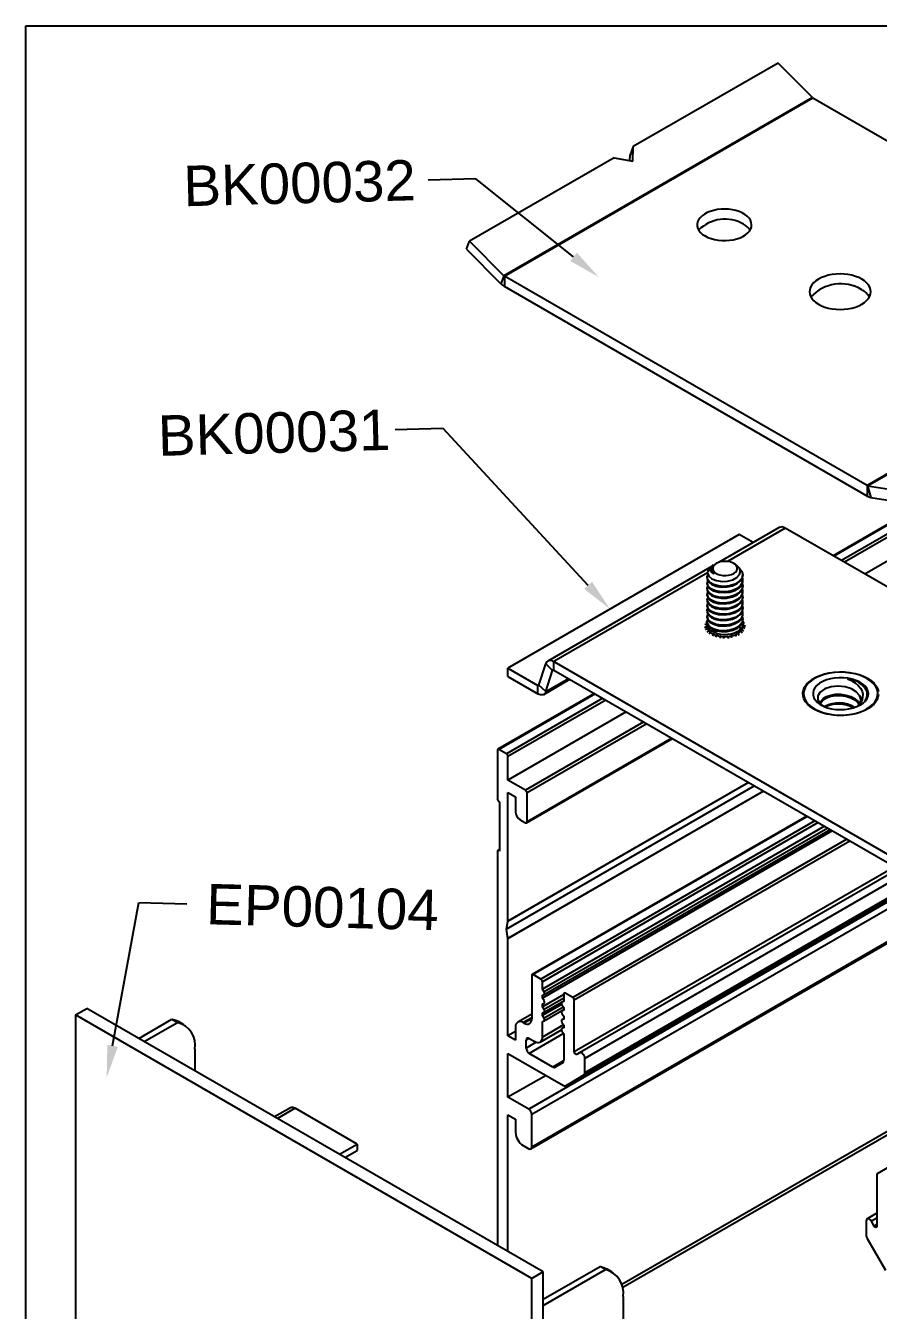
# Model space of a CAD drawing. Extents: x 0 to 7.27, y -9.69 to 0.
# Drawn here: x 0 to 3.96, y -5.97 to 0 of the extents above; entities that cross this region are included whole.
import ezdxf
from ezdxf import colors
from ezdxf.entities.mleader import LeaderData, LeaderLine
from ezdxf.math import Vec2, Vec3

# ---------------------------------------------------------------- set-up
doc = ezdxf.new("R2010")
doc.units = 0
doc.header["$LTSCALE"] = 0.5
doc.header["$MEASUREMENT"] = 0
for name, color, linetype in [('End Cap', 92, 'CONTINUOUS'), ('FAB DWG', 221, 'CONTINUOUS'), ('Housing', 150, 'CONTINUOUS'), ('Mounting', 4, 'CONTINUOUS')]:
    doc.layers.add(name, color=color, linetype=linetype)
doc.layers.add('Text-Unprinted', color=131, linetype='CONTINUOUS', plot=False)
doc.styles.get("Standard").update_dxf_attribs({"font": 'arial.ttf'})

msp = doc.modelspace()

# ---------------------------------------------------------------- linework, layer by layer
at = {"layer": 'End Cap', "linetype": 'Continuous', "transparency": 16777216}
for p, q in [((0.2316, -4.5977), (0.2839, -4.5675)), ((2.4053, -5.7921), (0.2839, -4.5675)), ((2.3529, -5.8223), (0.2316, -4.5977)), ((0.2316, -4.5977), (0.2316, -8.2721)), ((0.5254, -4.7069), (0.6798, -4.6177)), ((0.5509, -4.7216), (0.7053, -4.6324)), ((0.6798, -4.6177), (0.7053, -4.6324)), ((0.7349, -4.6428), (0.7095, -4.6282)), ((0.7867, -4.7573), (0.7867, -4.8577)), ((1.23, -5.0291), (1.1568, -5.0714)), ((1.252, -5.0313), (1.1697, -5.0788)), ((1.5405, -5.1978), (1.252, -5.0313)), ((1.4582, -5.2453), (1.5405, -5.1978)), ((1.4837, -5.26), (1.5405, -5.2272)), ((1.5405, -5.1978), (1.5405, -5.2272)), ((2.4053, -5.919), (2.6696, -5.7664)), ((2.4053, -5.9484), (2.6951, -5.7811)), ((2.6951, -5.7811), (2.6696, -5.7664)), ((2.7247, -5.7915), (2.6993, -5.7768)), ((2.4053, -5.7921), (2.3529, -5.8223)), ((2.3529, -9.4967), (2.3529, -5.8223)), ((2.4053, -9.4665), (2.4053, -5.7921)), ((2.7765, -5.906), (2.7765, -6.4421))]:
    msp.add_line(p, q, dxfattribs=at)
at = {"layer": 'End Cap', "linetype": 'Continuous', "transparency": 16777216, "flags": 128}
for points in [[(0.6798, -4.6177), (0.6977, -4.6225), (0.7095, -4.6282)], [(2.6696, -5.7664), (2.6875, -5.7712), (2.6993, -5.7768)]]:
    msp.add_lwpolyline(points, dxfattribs=at)
at = {"layer": 'End Cap', "linetype": 'Continuous', "transparency": 16777216}
for centre, radius, start, end in [((0.6761, -4.7404), 0.1119, 351.32188, 74.8769), ((1.2391, -5.0493), 0.0221, 54.38242, 114.30712), ((2.6659, -5.8891), 0.1119, 351.32188, 74.8769)]:
    msp.add_arc(centre, radius, start, end, dxfattribs=at)
at = {"layer": 'Housing', "linetype": 'Continuous', "transparency": 16777216}
for p, q in [((5.5244, -1.4405), (3.7526, -2.4633)), ((5.5228, -1.4448), (3.7555, -2.465)), ((5.5038, -1.4966), (3.7909, -2.4854)), ((5.4964, -1.5172), (3.805, -2.4936)), ((5.4494, -1.6546), (3.9005, -2.5487)), ((2.6434, -3.1037), (2.194, -3.3631)), ((2.6463, -3.1054), (2.199, -3.3636)), ((2.6817, -3.1258), (2.2344, -3.384)), ((2.6958, -3.1339), (2.2415, -3.3962)), ((2.7913, -3.1891), (2.2415, -3.5065)), ((2.8726, -3.236), (2.3228, -3.5534)), ((2.8868, -3.2442), (2.3299, -3.5657)), ((2.3278, -3.705), (3.0064, -3.3132)), ((3.0034, -3.3115), (2.3299, -3.7004)), ((2.192, -3.3677), (2.192, -3.593)), ((2.2344, -3.384), (2.199, -3.3636)), ((2.2415, -3.5065), (2.2415, -3.3962)), ((3.3605, -3.5176), (2.2413, -4.1637)), ((2.3228, -3.5534), (2.2415, -3.5065)), ((3.3592, -3.5169), (2.2415, -4.1622)), ((3.3876, -3.5333), (2.2345, -4.199)), ((3.4284, -3.5569), (2.2413, -4.2422)), ((3.43, -3.5577), (2.2415, -4.2438)), ((2.2415, -3.5636), (2.2768, -3.584)), ((2.2415, -4.1622), (2.2415, -3.5636)), ((2.3299, -3.7004), (2.3299, -3.5657)), ((2.199, -3.6053), (2.2026, -3.6073)), ((2.2026, -3.6073), (2.2026, -3.8359)), ((2.2768, -3.584), (2.2768, -3.6534)), ((2.298, -3.6902), (2.3228, -3.7045)), ((3.6299, -3.6732), (2.3538, -4.4099)), ((3.6329, -3.6749), (2.3588, -4.4104)), ((3.6682, -3.6953), (2.3942, -4.4308)), ((3.6824, -3.7035), (2.4013, -4.443)), ((3.7128, -3.721), (2.4013, -4.4782)), ((3.7482, -3.7414), (2.4013, -4.519)), ((3.7273, -3.7294), (2.4091, -4.4903)), ((2.4096, -4.5026), (3.7381, -3.7357)), ((3.8167, -3.781), (2.5427, -4.5165)), ((3.8309, -3.7892), (2.5498, -4.5287)), ((2.192, -3.838), (2.192, -5.6689)), ((2.2026, -3.8285), (2.194, -3.8334)), ((2.2026, -3.8319), (2.199, -3.8339)), ((2.2026, -3.8359), (2.199, -3.8339)), ((4.0386, -3.9091), (2.5498, -4.7686)), ((4.0518, -3.9211), (2.5746, -4.7739)), ((4.0592, -3.9562), (2.5987, -4.7994)), ((4.0768, -4.0318), (2.3376, -5.0358)), ((4.0748, -4.0229), (2.5099, -4.9263)), ((4.0746, -4.0222), (2.5946, -4.8766)), ((4.0732, -4.0162), (2.5987, -4.8674)), ((4.0837, -4.0605), (2.3518, -5.0603)), ((2.2345, -4.199), (2.2413, -4.1637)), ((2.3476, -5.2205), (4.1963, -4.1533)), ((4.1904, -4.1499), (2.3518, -5.2114)), ((2.2413, -4.2422), (2.2345, -4.199)), ((2.2415, -4.6945), (2.2415, -4.2438)), ((2.3518, -4.4144), (2.3518, -4.6153)), ((2.3942, -4.4308), (2.3588, -4.4104)), ((2.4013, -4.4782), (2.4013, -4.443)), ((2.4091, -4.4903), (2.4013, -4.4782)), ((2.5003, -4.5027), (2.4013, -4.5598)), ((2.4013, -4.5059), (2.4091, -4.5028)), ((2.4013, -4.519), (2.4013, -4.5059)), ((2.4091, -4.5312), (2.4013, -4.519)), ((2.5003, -4.5194), (2.4091, -4.572)), ((2.4096, -4.5843), (2.5003, -4.5319)), ((2.5003, -4.5338), (2.4919, -4.5386)), ((2.5003, -4.5338), (2.4924, -4.5384)), ((2.5003, -4.5353), (2.4924, -4.5384)), ((2.5003, -4.5002), (2.5003, -4.5353)), ((2.5427, -4.5165), (2.5073, -4.4961)), ((2.5498, -4.7686), (2.5498, -4.5287)), ((2.3518, -4.5935), (2.2872, -4.6308)), ((2.4013, -4.5467), (2.4091, -4.5437)), ((2.4013, -4.5598), (2.4013, -4.5467)), ((2.4912, -4.5487), (2.4013, -4.6006)), ((2.4091, -4.572), (2.4013, -4.5598)), ((2.4013, -4.5876), (2.4091, -4.5845)), ((2.4013, -4.6006), (2.4013, -4.5876)), ((2.4989, -4.561), (2.4091, -4.6128)), ((2.4096, -4.6251), (2.5003, -4.5728)), ((2.5003, -4.5746), (2.4919, -4.5794)), ((2.4924, -4.5509), (2.5003, -4.5631)), ((2.5003, -4.5747), (2.4924, -4.5792)), ((2.5003, -4.5761), (2.4924, -4.5792)), ((2.4924, -4.5917), (2.5003, -4.6039)), ((2.5003, -4.5631), (2.5003, -4.5761)), ((2.2768, -4.6537), (2.2768, -4.7149)), ((2.3518, -4.6104), (2.3122, -4.6333)), ((2.3164, -4.6357), (2.3122, -4.6333)), ((2.3518, -4.6153), (2.3164, -4.6357)), ((2.4091, -4.6128), (2.4013, -4.6006)), ((2.4013, -4.6284), (2.4091, -4.6253)), ((2.4013, -4.701), (2.4013, -4.6284)), ((2.4999, -4.6441), (2.4013, -4.701)), ((2.5003, -4.6155), (2.4919, -4.6203)), ((2.5003, -4.6563), (2.4919, -4.6611)), ((2.5003, -4.6155), (2.4924, -4.62)), ((2.5003, -4.617), (2.4924, -4.62)), ((2.4924, -4.6326), (2.5003, -4.6447)), ((2.5003, -4.6563), (2.4924, -4.6609)), ((2.5003, -4.6039), (2.5003, -4.617)), ((2.5003, -4.6447), (2.5003, -4.6578)), ((2.2768, -4.6741), (2.2415, -4.6945)), ((2.2768, -4.7149), (2.2415, -4.6945)), ((2.3405, -4.7068), (2.3263, -4.7149)), ((2.3263, -4.7517), (2.3263, -4.7149)), ((2.4995, -4.6844), (2.3405, -4.7762)), ((2.3405, -4.7068), (2.3659, -4.7215)), ((2.3909, -4.7239), (2.4899, -4.6668)), ((2.5003, -4.6578), (2.4924, -4.6609)), ((2.4924, -4.6734), (2.5003, -4.6856)), ((2.5003, -4.6856), (2.5003, -4.8091)), ((2.2415, -4.7762), (2.4998, -4.9253)), ((2.2415, -4.9803), (2.2415, -4.7762)), ((2.373, -4.7247), (2.3263, -4.7517)), ((2.4506, -4.8398), (2.3405, -4.7762)), ((2.5746, -4.7739), (2.5619, -4.7814)), ((2.5002, -4.8112), (2.4506, -4.8398)), ((2.4951, -4.8205), (2.4607, -4.8408)), ((2.5987, -4.8674), (2.5987, -4.7994)), ((2.4183, -4.8783), (2.2415, -4.9803)), ((2.5099, -4.9263), (2.5946, -4.8766)), ((2.3376, -5.0358), (2.2415, -4.9803)), ((4.2638, -4.9887), (2.7709, -5.8505)), ((4.2638, -5.0056), (2.7751, -5.865)), ((2.2414, -5.0619), (2.2768, -5.0824)), ((2.2414, -5.6975), (2.2414, -5.0619)), ((2.3518, -5.2114), (2.3518, -5.0603)), ((2.2768, -5.0824), (2.2768, -5.1436)), ((4.2638, -5.1589), (3.9576, -5.3357)), ((2.3122, -5.2049), (2.3376, -5.2196)), ((3.9555, -5.3403), (3.9555, -5.5801)), ((3.9555, -5.5193), (3.9107, -5.5452)), ((3.9555, -5.5425), (3.9307, -5.5568)), ((3.9065, -5.5543), (3.9065, -5.6224)), ((3.9434, -5.5789), (3.9307, -5.5568)), ((3.9555, -5.5719), (3.9434, -5.5789)), ((3.9106, -5.6363), (3.9954, -5.7839))]:
    msp.add_line(p, q, dxfattribs=at)
at = {"layer": 'Housing', "linetype": 'Continuous', "transparency": 16777216, "flags": 128}
for points in [[(2.4091, -4.5028), (2.4102, -4.5022), (2.411, -4.5011), (2.4115, -4.4997), (2.4117, -4.498), (2.4115, -4.4962), (2.411, -4.4942), (2.4102, -4.4922), (2.4091, -4.4903)], [(2.4091, -4.5437), (2.4102, -4.543), (2.411, -4.5419), (2.4115, -4.5405), (2.4117, -4.5389), (2.4115, -4.537), (2.411, -4.535), (2.4102, -4.5331), (2.4091, -4.5312)], [(2.4091, -4.5845), (2.4102, -4.5838), (2.411, -4.5828), (2.4115, -4.5814), (2.4117, -4.5797), (2.4115, -4.5778), (2.411, -4.5759), (2.4102, -4.5739), (2.4091, -4.572)], [(2.4924, -4.5384), (2.4913, -4.5391), (2.4905, -4.5401), (2.49, -4.5415), (2.4899, -4.5432), (2.49, -4.5451), (2.4905, -4.547), (2.4913, -4.549), (2.4924, -4.5509)], [(2.4924, -4.5792), (2.4913, -4.5799), (2.4905, -4.5809), (2.49, -4.5823), (2.4899, -4.584), (2.49, -4.5859), (2.4905, -4.5878), (2.4913, -4.5898), (2.4924, -4.5917)], [(2.4091, -4.6253), (2.4102, -4.6246), (2.411, -4.6236), (2.4115, -4.6222), (2.4117, -4.6205), (2.4115, -4.6187), (2.411, -4.6167), (2.4102, -4.6147), (2.4091, -4.6128)], [(2.4924, -4.62), (2.4913, -4.6207), (2.4905, -4.6218), (2.49, -4.6232), (2.4899, -4.6248), (2.49, -4.6267), (2.4905, -4.6287), (2.4913, -4.6307), (2.4924, -4.6326)], [(2.4924, -4.6609), (2.4913, -4.6615), (2.4905, -4.6626), (2.49, -4.664), (2.4899, -4.6657), (2.49, -4.6675), (2.4905, -4.6695), (2.4913, -4.6715), (2.4924, -4.6734)], [(2.5619, -4.7814), (2.5602, -4.7818), (2.5582, -4.7815), (2.5562, -4.7805), (2.5541, -4.7787), (2.5524, -4.7764), (2.551, -4.7739), (2.5501, -4.7712), (2.5498, -4.7686)], [(2.5987, -4.7994), (2.5981, -4.7943), (2.5963, -4.7889), (2.5935, -4.7837), (2.59, -4.7792), (2.5859, -4.7757), (2.5818, -4.7736), (2.5779, -4.773), (2.5746, -4.7739)], [(3.9307, -5.5568), (3.9274, -5.552), (3.9235, -5.5481), (3.9193, -5.5455), (3.9153, -5.5443), (3.9117, -5.5447), (3.9089, -5.5466), (3.9071, -5.5499), (3.9065, -5.5543)], [(3.9555, -5.5801), (3.9552, -5.5823), (3.9543, -5.584), (3.9529, -5.585), (3.9511, -5.5852), (3.9491, -5.5846), (3.947, -5.5833), (3.9451, -5.5813), (3.9434, -5.5789)]]:
    msp.add_lwpolyline(points, dxfattribs=at)
at = {"layer": 'Housing', "linetype": 'Continuous', "transparency": 16777216}
for centre, radius, start, end in [((2.1963, -3.367), 0.00437, 50.79671, 189.21404), ((2.2261, -3.3969), 0.0154, 2.60548, 57.39452), ((2.3145, -3.5664), 0.0154, 2.60548, 57.39452), ((2.2073, -3.5923), 0.0154, 182.60548, 237.39452), ((2.3229, -3.6513), 0.0461, 182.60548, 237.39452), ((2.3255, -3.7011), 0.00437, 230.79671, 9.21404), ((2.1963, -3.8373), 0.00437, 50.79671, 189.21404), ((2.2334, -4.1622), 0.00807, 349.41188, 0.27821), ((2.2306, -4.2439), 0.0108, 0.20724, 9.13462), ((2.3561, -4.4137), 0.00437, 50.79671, 189.21404), ((2.3859, -4.4437), 0.0154, 2.60548, 57.39452), ((2.5046, -4.4995), 0.00437, 50.79671, 189.21404), ((2.5344, -4.5294), 0.0154, 2.60548, 57.39452), ((2.2984, -4.6502), 0.0218, 50.79671, 189.21404), ((2.3302, -4.6188), 0.0218, 230.79671, 9.21404), ((2.3349, -4.7135), 0.00873, 50.79671, 189.21404), ((2.3797, -4.7045), 0.0218, 230.79671, 9.21404), ((2.357, -4.7503), 0.0307, 182.60548, 237.39452), ((2.4877, -4.8103), 0.0126, 306.07515, 5.56095), ((2.4565, -4.8316), 0.01, 234.32229, 294.69196), ((2.5887, -4.8684), 0.0101, 306.07515, 5.56095), ((2.5057, -4.9172), 0.01, 234.32229, 294.69196), ((2.3211, -5.0617), 0.0307, 2.60548, 57.39452), ((2.3536, -5.1401), 0.0768, 182.60548, 237.39452), ((2.3432, -5.2128), 0.00873, 230.79671, 9.21404), ((3.9598, -5.3396), 0.00437, 50.79671, 189.21404), ((3.9353, -5.6214), 0.0288, 181.94376, 211.00447)]:
    msp.add_arc(centre, radius, start, end, dxfattribs=at)
at = {"layer": 'Mounting', "lineweight": 25, "transparency": 16777216}
for p, q in [((3.4965, -0.1736), (2.8239, -0.562)), ((3.6569, -0.3337), (3.4965, -0.1736)), ((3.6569, -0.3337), (2.2229, -1.1619)), ((2.2249, -1.1634), (3.6589, -0.3352)), ((3.6589, -0.3352), (5.3449, -1.309)), ((2.8239, -0.562), (2.8094, -0.5995)), ((2.8212, -0.6294), (2.8239, -0.562)), ((2.735, -0.6134), (2.0624, -1.0018)), ((2.735, -0.6134), (2.8212, -0.6294)), ((2.8083, -0.627), (2.8094, -0.5995)), ((2.048, -1.0393), (2.0624, -1.0018)), ((2.0624, -1.0018), (2.2229, -1.1619)), ((2.048, -1.0393), (2.2084, -1.1995)), ((2.2229, -1.1619), (2.2084, -1.1995)), ((3.9108, -2.1372), (2.2249, -1.1634)), ((2.2249, -1.1634), (2.2249, -1.2123)), ((3.9108, -2.186), (2.2249, -1.2123)), ((5.3449, -1.309), (3.9108, -2.1372)), ((3.9128, -2.1379), (5.3468, -1.3097)), ((3.9108, -2.1372), (3.9108, -2.186)), ((3.9128, -2.1379), (3.9273, -2.1922)), ((3.9128, -2.1379), (4.0733, -2.1632)), ((3.9273, -2.1922), (4.0877, -2.2174)), ((3.3163, -2.3647), (2.2408, -2.9855)), ((3.5021, -2.3321), (3.2225, -2.4935)), ((3.53, -2.3348), (3.2611, -2.49)), ((3.381, -2.402), (3.3163, -2.3647)), ((5.1211, -3.2533), (3.53, -2.3348)), ((3.2095, -2.4991), (3.2047, -2.5019)), ((3.2985, -2.5037), (3.2905, -2.4991)), ((3.1795, -2.5183), (2.4266, -2.9529)), ((3.1685, -2.5435), (2.4545, -2.9557)), ((3.1674, -2.5645), (3.1674, -2.5678)), ((3.188, -2.5257), (3.188, -2.529)), ((3.1946, -2.5077), (3.1916, -2.5095)), ((3.3327, -2.5548), (3.3327, -2.5516)), ((3.1674, -2.5904), (3.1674, -2.5936)), ((3.1674, -2.6163), (3.1674, -2.6195)), ((3.3327, -2.5807), (3.3327, -2.5775)), ((3.3327, -2.6066), (3.3327, -2.6034)), ((3.1674, -2.6422), (3.1674, -2.6454)), ((3.1674, -2.668), (3.1674, -2.6713)), ((3.3327, -2.6325), (3.3327, -2.6292)), ((3.3327, -2.6583), (3.3327, -2.6551)), ((3.3327, -2.6842), (3.3327, -2.681)), ((3.1674, -2.6939), (3.1674, -2.6971)), ((3.1674, -2.7198), (3.1674, -2.723)), ((3.1674, -2.7457), (3.1674, -2.7489)), ((3.3327, -2.7101), (3.3327, -2.7068)), ((3.3327, -2.736), (3.3327, -2.7327)), ((3.1661, -2.7873), (3.1657, -2.7911)), ((3.1674, -2.7715), (3.1674, -2.7748)), ((3.1685, -2.802), (3.1681, -2.8059)), ((3.3143, -2.7936), (3.3243, -2.8008)), ((3.3309, -2.7806), (3.3327, -2.7849)), ((3.3327, -2.7618), (3.3327, -2.7586)), ((3.3327, -2.7869), (3.3327, -2.7845)), ((3.3332, -2.797), (3.3336, -2.8009)), ((3.334, -2.7886), (3.3339, -2.7873)), ((3.1838, -2.8201), (3.1835, -2.8241)), ((3.2106, -2.8331), (3.2104, -2.8371)), ((3.2442, -2.8386), (3.2441, -2.8427)), ((3.2646, -2.838), (3.2647, -2.8421)), ((3.297, -2.8305), (3.2972, -2.8345)), ((3.3213, -2.816), (3.3216, -2.8199)), ((2.3855, -3.0644), (2.4168, -2.966)), ((2.449, -2.9961), (2.4168, -2.966)), ((2.4545, -2.9557), (4.0455, -3.8742)), ((2.4545, -2.9946), (2.4545, -2.9557)), ((2.2408, -2.9855), (2.38, -3.0659)), ((2.2408, -3.0245), (2.2408, -2.9855)), ((2.2408, -3.0245), (2.38, -3.1048)), ((2.4079, -3.1076), (2.529, -3.0376)), ((2.4177, -3.0945), (2.449, -2.9961)), ((2.4177, -3.0945), (2.5226, -3.0339)), ((2.449, -2.9961), (2.4528, -2.9939)), ((2.4545, -2.9946), (4.0455, -3.9131)), ((2.38, -3.0659), (2.3861, -3.0623)), ((2.38, -3.1048), (2.38, -3.0659)), ((2.4177, -3.0945), (2.3855, -3.0644)), ((3.6212, -3.1301), (3.6254, -3.1392)), ((3.8737, -3.1548), (3.8673, -3.1624)), ((3.9502, -3.1392), (3.9543, -3.1301))]:
    msp.add_line(p, q, dxfattribs=at)
at = {"layer": 'Mounting', "lineweight": 25, "transparency": 16777216, "flags": 128}
for points in [[(3.1575, -0.9774), (3.1708, -0.9841), (3.1857, -0.9896), (3.2017, -0.994), (3.2186, -0.9969), (3.2361, -0.9985), (3.2537, -0.9987), (3.2713, -0.9975), (3.2884, -0.9948), (3.3047, -0.9908), (3.3198, -0.9856), (3.3336, -0.9792), (3.3456, -0.9717), (3.3558, -0.9633), (3.3638, -0.9542), (3.3695, -0.9446), (3.3729, -0.9345), (3.3738, -0.9243), (3.3723, -0.9142), (3.3683, -0.9042), (3.362, -0.8947), (3.3534, -0.8857), (3.3428, -0.8776), (3.3303, -0.8704), (3.3161, -0.8642), (3.3007, -0.8593), (3.2842, -0.8556), (3.2669, -0.8533), (3.2493, -0.8524), (3.2317, -0.853), (3.2143, -0.8549), (3.1976, -0.8582), (3.1818, -0.8629), (3.1673, -0.8687), (3.1544, -0.8757), (3.1433, -0.8836), (3.1342, -0.8924), (3.1273, -0.9018), (3.1227, -0.9116), (3.1205, -0.9218), (3.1208, -0.932), (3.1236, -0.9421), (3.1288, -0.9518), (3.1362, -0.9611), (3.1459, -0.9697), (3.1575, -0.9774)], [(3.6841, -1.2944), (3.6981, -1.3015), (3.7136, -1.3075), (3.7303, -1.3122), (3.748, -1.3157), (3.7663, -1.3178), (3.7849, -1.3185), (3.8035, -1.3178), (3.8217, -1.3157), (3.8394, -1.3122), (3.8561, -1.3075), (3.8716, -1.3015), (3.8856, -1.2944), (3.8979, -1.2863), (3.9082, -1.2773), (3.9165, -1.2677), (3.9225, -1.2575), (3.9261, -1.2469), (3.9273, -1.2362), (3.9261, -1.2255), (3.9225, -1.2149), (3.9165, -1.2047), (3.9082, -1.1951), (3.8979, -1.1861), (3.8856, -1.178), (3.8716, -1.1709), (3.8561, -1.1649), (3.8394, -1.1602), (3.8217, -1.1567), (3.8035, -1.1546), (3.7849, -1.1539), (3.7663, -1.1546), (3.748, -1.1567), (3.7303, -1.1602), (3.7136, -1.1649), (3.6981, -1.1709), (3.6841, -1.178), (3.6718, -1.1861), (3.6615, -1.1951), (3.6532, -1.2047), (3.6473, -1.2149), (3.6436, -1.2255), (3.6424, -1.2362), (3.6436, -1.2469), (3.6473, -1.2575), (3.6532, -1.2677), (3.6615, -1.2773), (3.6718, -1.2863), (3.6841, -1.2944)], [(3.1715, -2.5284), (3.1685, -2.5434), (3.1749, -2.5581), (3.1896, -2.5703), (3.2111, -2.5789), (3.2362, -2.5826), (3.2623, -2.5812), (3.2863, -2.5748), (3.3054, -2.5643), (3.3176, -2.5507), (3.3217, -2.5359), (3.3174, -2.5211), (3.3056, -2.5083), (3.2982, -2.5043)], [(3.1996, -2.5472), (3.1866, -2.5405), (3.1802, -2.5315), (3.1806, -2.5217), (3.189, -2.5114), (3.2008, -2.5052)], [(3.2905, -2.5459), (3.299, -2.5396), (3.3047, -2.5323), (3.3072, -2.5245), (3.3064, -2.5165), (3.3023, -2.5089), (3.2951, -2.5021), (3.2853, -2.4965), (3.2735, -2.4923), (3.2603, -2.49), (3.2466, -2.4895), (3.233, -2.4909), (3.2204, -2.4942), (3.2095, -2.4991), (3.201, -2.5054), (3.1953, -2.5127), (3.1928, -2.5205), (3.1937, -2.5285), (3.1978, -2.5361), (3.2049, -2.5429), (3.2147, -2.5485), (3.2265, -2.5527), (3.2397, -2.555), (3.2535, -2.5555), (3.2671, -2.5541), (3.2797, -2.5508), (3.2905, -2.5459)], [(3.168, -2.5678), (3.1675, -2.5706), (3.1735, -2.5842), (3.1874, -2.596), (3.2075, -2.6045), (3.2324, -2.6088), (3.2586, -2.6083), (3.2844, -2.6029), (3.3064, -2.5931), (3.3225, -2.5798), (3.3314, -2.5638), (3.3316, -2.5548)], [(3.33, -2.5664), (3.3318, -2.5701), (3.3314, -2.5865), (3.3225, -2.6024), (3.3064, -2.6157), (3.2844, -2.6256), (3.2586, -2.631), (3.2324, -2.6314), (3.2075, -2.6271), (3.1874, -2.6186), (3.1735, -2.6069), (3.1675, -2.5933), (3.17, -2.5795), (3.1709, -2.5784)], [(3.3176, -2.5219), (3.3289, -2.5361), (3.3326, -2.5525), (3.328, -2.5689), (3.3151, -2.5837), (3.2959, -2.5953), (3.2715, -2.6031), (3.2454, -2.6059), (3.2194, -2.604), (3.1966, -2.5974), (3.1795, -2.5872), (3.1694, -2.5742), (3.1677, -2.5604), (3.1721, -2.5517)], [(3.1996, -2.5472), (3.1915, -2.5395), (3.1881, -2.5309), (3.1884, -2.529)], [(3.1681, -2.6196), (3.1676, -2.6226), (3.1737, -2.6362), (3.1877, -2.6479), (3.2079, -2.6563), (3.2328, -2.6606), (3.259, -2.66), (3.2847, -2.6546), (3.3067, -2.6447), (3.3227, -2.6313), (3.3315, -2.6153), (3.3316, -2.6066)], [(3.33, -2.6181), (3.3317, -2.6216), (3.3315, -2.638), (3.3227, -2.6539), (3.3067, -2.6673), (3.2847, -2.6772), (3.259, -2.6827), (3.2328, -2.6832), (3.2079, -2.679), (3.1877, -2.6705), (3.1737, -2.6588), (3.1676, -2.6452), (3.1699, -2.6314), (3.171, -2.6302)], [(3.3297, -2.5918), (3.3326, -2.604), (3.3281, -2.6204), (3.3153, -2.6353), (3.2962, -2.6469), (3.2719, -2.6547), (3.2458, -2.6577), (3.2198, -2.6558), (3.1969, -2.6492), (3.1797, -2.6391), (3.1695, -2.6261), (3.1677, -2.6123), (3.1711, -2.6055)], [(3.1682, -2.5936), (3.1695, -2.6035), (3.1797, -2.6164), (3.1969, -2.6266), (3.2198, -2.6331), (3.2458, -2.635), (3.2719, -2.6321), (3.2962, -2.6243), (3.3153, -2.6127), (3.3281, -2.5977), (3.3326, -2.5814), (3.3325, -2.5807)], [(3.1681, -2.6713), (3.1676, -2.6745), (3.1738, -2.6881), (3.1879, -2.6998), (3.2082, -2.7082), (3.2332, -2.7123), (3.2594, -2.7118), (3.2851, -2.7062), (3.3069, -2.6962), (3.3229, -2.6828), (3.3315, -2.6668), (3.3316, -2.6583)], [(3.33, -2.6698), (3.3317, -2.6731), (3.3315, -2.6895), (3.3229, -2.7055), (3.3069, -2.7189), (3.2851, -2.7288), (3.2594, -2.7344), (3.2332, -2.735), (3.2082, -2.7308), (3.1879, -2.7224), (3.1738, -2.7108), (3.1676, -2.6972), (3.1698, -2.6833), (3.171, -2.6819)], [(3.3297, -2.6436), (3.3327, -2.6555), (3.3282, -2.6719), (3.3156, -2.6869), (3.2965, -2.6985), (3.2723, -2.7064), (3.2461, -2.7094), (3.2201, -2.7076), (3.1972, -2.7011), (3.1799, -2.691), (3.1696, -2.6781), (3.1677, -2.6643), (3.1711, -2.6573)], [(3.1682, -2.6454), (3.1696, -2.6555), (3.1799, -2.6684), (3.1972, -2.6785), (3.2201, -2.6849), (3.2461, -2.6868), (3.2723, -2.6838), (3.2965, -2.6759), (3.3156, -2.6642), (3.3282, -2.6493), (3.3327, -2.6329), (3.3325, -2.6325)], [(3.1682, -2.6971), (3.1697, -2.7074), (3.1801, -2.7203), (3.1974, -2.7303), (3.2205, -2.7367), (3.2465, -2.7385), (3.2726, -2.7354), (3.2969, -2.7275), (3.3158, -2.7158), (3.3283, -2.7008), (3.3327, -2.6844), (3.3326, -2.6842)], [(3.3297, -2.6955), (3.3327, -2.707), (3.3283, -2.7234), (3.3158, -2.7384), (3.2969, -2.7501), (3.2726, -2.7581), (3.2465, -2.7612), (3.2205, -2.7594), (3.1974, -2.753), (3.1801, -2.7429), (3.1697, -2.73), (3.1676, -2.7162), (3.171, -2.7091)], [(3.1681, -2.7231), (3.1676, -2.7265), (3.174, -2.74), (3.1882, -2.7517), (3.2085, -2.76), (3.2336, -2.7641), (3.2597, -2.7635), (3.2854, -2.7578), (3.3072, -2.7478), (3.3231, -2.7344), (3.3316, -2.7184), (3.3316, -2.7101)], [(3.33, -2.7214), (3.3316, -2.7246), (3.3316, -2.741), (3.3231, -2.757), (3.3072, -2.7705), (3.2854, -2.7805), (3.2597, -2.7861), (3.2336, -2.7868), (3.2085, -2.7826), (3.1882, -2.7743), (3.174, -2.7627), (3.1676, -2.7491), (3.1697, -2.7353), (3.171, -2.7337)], [(3.1681, -2.7489), (3.1698, -2.7593), (3.1803, -2.7722), (3.1977, -2.7822), (3.2209, -2.7885), (3.2469, -2.7903), (3.273, -2.7871), (3.2972, -2.7791), (3.316, -2.7673), (3.3284, -2.7523), (3.3326, -2.736)], [(3.3297, -2.7473), (3.3327, -2.7586), (3.3284, -2.7749), (3.316, -2.79), (3.2972, -2.8017), (3.273, -2.8097), (3.2469, -2.8129), (3.2209, -2.8112), (3.1977, -2.8049), (3.1803, -2.7948), (3.1698, -2.782), (3.1676, -2.7682), (3.171, -2.7608)], [(3.1682, -2.7748), (3.1677, -2.7784), (3.1741, -2.792), (3.1884, -2.8036), (3.2089, -2.8118), (3.2339, -2.8159), (3.2601, -2.8152), (3.2858, -2.8095), (3.3075, -2.7994), (3.3233, -2.7859), (3.3316, -2.7699), (3.3316, -2.7618)], [(3.169, -2.7769), (3.1687, -2.7774), (3.1684, -2.7785)], [(3.3243, -2.8008), (3.3169, -2.8093), (3.3066, -2.8168), (3.2938, -2.8228), (3.2792, -2.8272), (3.2633, -2.8298), (3.2468, -2.8304), (3.2304, -2.829), (3.2149, -2.8257), (3.201, -2.8206), (3.1891, -2.814), (3.1798, -2.8061), (3.1736, -2.7973), (3.1707, -2.7879), (3.1705, -2.7864)], [(3.3243, -2.8008), (3.3245, -2.801), (3.3246, -2.8012), (3.3247, -2.8015), (3.3247, -2.8028), (3.3229, -2.8075), (3.3185, -2.8136)], [(3.3317, -2.7689), (3.3342, -2.7695), (3.3354, -2.77)], [(2.4545, -2.9557), (2.4483, -2.9527), (2.4422, -2.9509), (2.4364, -2.9503), (2.4311, -2.9511), (2.4264, -2.9531), (2.4224, -2.9563), (2.4192, -2.9606), (2.4168, -2.966)], [(2.4545, -2.9946), (2.4536, -2.9942), (2.4527, -2.9939), (2.4519, -2.9938), (2.4511, -2.994), (2.4504, -2.9942), (2.4498, -2.9947), (2.4493, -2.9953), (2.449, -2.9961)], [(3.9636, -3.108), (3.9611, -3.1218), (3.9555, -3.1352), (3.9466, -3.1481), (3.9349, -3.1602), (3.9204, -3.1713), (3.9034, -3.1811), (3.8843, -3.1894), (3.8633, -3.1962), (3.841, -3.2013), (3.8177, -3.2046), (3.7938, -3.206), (3.7698, -3.2055), (3.7461, -3.2032), (3.7232, -3.199), (3.7015, -3.193), (3.6815, -3.1854), (3.6634, -3.1763), (3.6476, -3.1659), (3.6344, -3.1543), (3.6241, -3.1418), (3.6168, -3.1286), (3.6128, -3.1149), (3.6119, -3.101), (3.6144, -3.0873), (3.6201, -3.0738), (3.6289, -3.0609), (3.6407, -3.0488), (3.6552, -3.0378), (3.6721, -3.028), (3.6913, -3.0196), (3.7122, -3.0128), (3.7345, -3.0077), (3.7579, -3.0044), (3.7818, -3.003), (3.8058, -3.0035), (3.8294, -3.0058), (3.8523, -3.01), (3.874, -3.016), (3.8941, -3.0236), (3.9122, -3.0327)], [(3.9097, -3.1749), (3.9254, -3.1644), (3.9385, -3.1528), (3.9487, -3.1402), (3.9557, -3.1269), (3.9595, -3.1132), (3.9599, -3.0993), (3.957, -3.0855), (3.9508, -3.0721), (3.9414, -3.0593), (3.929, -3.0474), (3.9138, -3.0366), (3.8963, -3.0272), (3.8766, -3.0192), (3.8551, -3.0129), (3.8324, -3.0084), (3.8088, -3.0057), (3.7848, -3.005), (3.7608, -3.0062), (3.7374, -3.0093), (3.7149, -3.0143), (3.6939, -3.0211), (3.6747, -3.0294), (3.6577, -3.0392), (3.6432, -3.0503), (3.6315, -3.0625), (3.6229, -3.0754), (3.6175, -3.0889), (3.6154, -3.1028), (3.6167, -3.1166), (3.6213, -3.1303), (3.6291, -3.1434), (3.64, -3.1558), (3.6538, -3.1671), (3.6702, -3.1773), (3.6889, -3.186), (3.7095, -3.1932), (3.7316, -3.1986), (3.7549, -3.2022), (3.7787, -3.2039), (3.8028, -3.2036), (3.8265, -3.2015), (3.8495, -3.1974), (3.8713, -3.1916), (3.8915, -3.184), (3.9097, -3.1749)], [(3.8788, -3.1571), (3.8923, -3.148), (3.903, -3.1377), (3.9107, -3.1266), (3.9153, -3.115), (3.9165, -3.103), (3.9144, -3.0911), (3.9091, -3.0796), (3.9006, -3.0686), (3.8891, -3.0587), (3.8751, -3.0499), (3.8588, -3.0425), (3.8406, -3.0367), (3.8211, -3.0327), (3.8007, -3.0305), (3.78, -3.0303), (3.7595, -3.032), (3.7397, -3.0355), (3.7211, -3.0409), (3.7043, -3.0479), (3.6897, -3.0563), (3.6776, -3.0661), (3.6683, -3.0768), (3.6621, -3.0882), (3.6592, -3.1), (3.6596, -3.112), (3.6634, -3.1238), (3.6703, -3.135), (3.6803, -3.1455), (3.6931, -3.1549), (3.7084, -3.163), (3.7256, -3.1696), (3.7445, -3.1745), (3.7646, -3.1776), (3.7852, -3.1788), (3.8059, -3.1781), (3.8261, -3.1755), (3.8453, -3.171), (3.863, -3.1648), (3.8788, -3.1571)], [(3.8194, -3.0353), (3.8381, -3.0439), (3.8549, -3.0542), (3.8693, -3.066), (3.8804, -3.0792), (3.8874, -3.0927), (3.8907, -3.1068), (3.8873, -3.1328), (3.8817, -3.1442), (3.8737, -3.1548)], [(3.9122, -3.0327), (3.928, -3.0431), (3.9411, -3.0547), (3.9514, -3.0673), (3.9587, -3.0805), (3.9628, -3.0941)], [(2.3855, -3.0644), (2.3851, -3.0652), (2.3847, -3.0658), (2.3841, -3.0663), (2.3834, -3.0666), (2.3826, -3.0667), (2.3818, -3.0666), (2.3809, -3.0663), (2.38, -3.0659)], [(2.4177, -3.0945), (2.4153, -3.0999), (2.4121, -3.1042), (2.4081, -3.1074), (2.4034, -3.1094), (2.3981, -3.1102), (2.3923, -3.1096), (2.3862, -3.1078), (2.38, -3.1048)], [(3.8751, -3.1132), (3.8604, -3.0959), (3.8376, -3.0822), (3.8078, -3.073), (3.7749, -3.0699), (3.7428, -3.0733), (3.7141, -3.0825), (3.6925, -3.0969), (3.6812, -3.1147), (3.6812, -3.1338), (3.6931, -3.1524), (3.7095, -3.1635)], [(3.6254, -3.1392), (3.6303, -3.1481), (3.636, -3.1558)], [(3.694, -3.1511), (3.694, -3.1509), (3.6971, -3.1388), (3.7063, -3.1276), (3.7214, -3.118), (3.7412, -3.1111), (3.7635, -3.1074), (3.7873, -3.1072), (3.8121, -3.1108), (3.8351, -3.1182), (3.8541, -3.1283), (3.8688, -3.141), (3.8752, -3.151)], [(3.694, -3.1563), (3.694, -3.1561), (3.6971, -3.144), (3.7063, -3.1328), (3.7214, -3.1231), (3.7412, -3.1162), (3.7635, -3.1126), (3.7873, -3.1124), (3.8121, -3.116), (3.8351, -3.1234), (3.8541, -3.1335), (3.8661, -3.1432), (3.8742, -3.1535)], [(3.8751, -3.1132), (3.88, -3.1244), (3.8816, -3.1356)], [(3.9396, -3.1558), (3.9452, -3.1481), (3.9502, -3.1392)]]:
    msp.add_lwpolyline(points, dxfattribs=at)
at = {"layer": 'Mounting', "lineweight": 25, "transparency": 16777216}
for centre, radius, start, end in [((3.6638, -0.3269), 0.00965, 224.5924, 239.4191), ((3.2498, -1.0712), 0.1721, 59.65252, 135.24712), ((3.299, -0.9939), 0.0805, 32.96345, 62.08102), ((2.2298, -1.1551), 0.00965, 224.5924, 239.4191), ((2.266, -1.1427), 0.0808, 224.5924, 239.4191), ((3.7881, -1.3899), 0.19, 59.114, 137.11595), ((3.8438, -1.3059), 0.0894, 30.42637, 62.13806), ((3.9138, -2.1322), 0.00577, 239.03408, 259.95567), ((3.9357, -2.1446), 0.0483, 239.03408, 259.95567), ((3.5136, -2.3581), 0.0284, 54.82504, 113.8645), ((3.2158, -2.5275), 0.0279, 113.44386, 165.52626), ((3.2172, -2.5569), 0.0539, 118.40507, 148.06317), ((3.2128, -2.5264), 0.0247, 166.34614, 237.56561), ((3.1688, -2.8168), 0.0233, 96.54255, 125.84851), ((3.1665, -2.8019), 0.0201, 87.92975, 120.15627), ((3.174, -2.8264), 0.025, 102.79629, 130.43592), ((3.1681, -2.7896), 0.0161, 93.08337, 117.22988), ((3.1945, -2.7903), 0.0285, 162.79663, 186.82887), ((3.1962, -2.7899), 0.0302, 187.09759, 203.58668), ((3.2046, -2.7859), 0.0396, 203.98239, 223.26098), ((3.2984, -2.7861), 0.0341, 306.20783, 22.29514), ((3.2981, -2.7857), 0.0346, 306.26571, 357.95527), ((3.3003, -2.7887), 0.034, 324.42892, 345.77416), ((3.3327, -2.7953), 0.0185, 62.05057, 95.88073), ((3.3046, -2.7904), 0.0294, 3.62042, 20.16316), ((3.3057, -2.7903), 0.0284, 346.21467, 3.41083), ((3.3295, -2.8207), 0.024, 52.37208, 80.98531), ((3.3329, -2.8106), 0.022, 56.68928, 87.13432), ((3.186, -2.838), 0.0269, 112.25955, 137.68331), ((3.198, -2.8447), 0.0284, 119.90154, 143.48973), ((3.2171, -2.7747), 0.0563, 222.92729, 233.80203), ((3.2304, -2.7562), 0.0791, 233.9333, 246.07207), ((3.2199, -2.8521), 0.032, 132.45796, 152.48225), ((3.241, -2.7332), 0.1044, 245.84871, 253.04975), ((3.2408, -2.8558), 0.0378, 143.10352, 159.42761), ((3.2475, -2.7117), 0.1269, 253.07995, 261.93039), ((3.2911, -2.859), 0.0651, 160.51253, 169.609), ((3.2498, -2.697), 0.1418, 261.83958, 267.71198), ((3.4593, -2.86), 0.2162, 174.3263, 177.02466), ((3.25, -2.694), 0.1447, 267.67946, 275.78638), ((3.251, -2.703), 0.1357, 275.76968, 281.81639), ((3.1786, -2.8596), 0.0887, 7.4313, 14.05822), ((3.2552, -2.722), 0.1163, 281.69981, 291.08192), ((3.2359, -2.8579), 0.0482, 14.79869, 27.28535), ((3.2639, -2.7449), 0.0918, 291.13031, 298.97983), ((3.2725, -2.8537), 0.0338, 24.7839, 43.46513), ((3.2761, -2.7663), 0.0671, 298.71239, 312.25706), ((3.2904, -2.8492), 0.0301, 31.48837, 53.23004), ((3.2895, -2.7813), 0.047, 312.43503, 324.70046), ((3.3096, -2.8408), 0.0275, 40.058, 64.79278), ((3.3198, -2.8333), 0.0261, 45.54606, 71.93612), ((3.8132, -3.1441), 0.1089, 26.87365, 86.74231), ((3.8045, -3.1755), 0.1409, 48.74657, 83.96163), ((3.8544, -3.1061), 0.0565, 293.09115, 40.35633), ((3.7792, -3.2847), 0.1371, 57.98461, 118.58176), ((3.7782, -3.2896), 0.137, 60.72137, 115.70034), ((3.8475, -3.1331), 0.034, 320.31698, 35.80243)]:
    msp.add_arc(centre, radius, start, end, dxfattribs=at)
at = {"layer": 'Text-Unprinted', "transparency": 16777216}
msp.add_lwpolyline([(0, 0), (6.9015, 0), (6.9015, -9.6818), (0, -9.6818)], close=True, dxfattribs=at)

# ---------------------------------------------------------------- leaders
at = {"layer": 'FAB DWG', "transparency": 16777216}
ml = msp.add_multileader_mtext('Standard', dxfattribs=at)
ml.set_content('BK00032', color=256)
ml.set_leader_properties()
ml.build(insert=Vec2(0, 0))
ml.multileader.update_dxf_attribs({"dogleg_length": 0.2229, "arrow_head_size": 0.15})
ctx = ml.context
ctx.base_point, ctx.char_height, ctx.arrow_head_size, ctx.landing_gap_size, ctx.plane_origin, ctx.plane_x_axis, ctx.plane_y_axis = Vec3(0.6428, -0.7496), 0.188, 0.15, 0.09, Vec3(-1.7104, -2.9799), Vec3(0.999653, 0.026327), Vec3(-0.026327, 0.999653)
notes = []
notes.append((ctx, [(1, (1, 1, 0), (2.0927, -0.7114), (-0.999653, -0.026327), 0.2229, [(0, [(2.6635, -1.1685)], 0, [])])]))
ctx.mtext.insert, ctx.mtext.text_direction, ctx.mtext.rotation, ctx.mtext.flow_direction = Vec3(0.7302, -0.6516), Vec3(0.999653, 0.026327), 0.02633, 5
ml = msp.add_multileader_mtext('Standard', dxfattribs=at)
ml.set_content('BK00031', color=256)
ml.set_leader_properties()
ml.build(insert=Vec2(0, 0))
ml.multileader.update_dxf_attribs({"dogleg_length": 0.2229, "arrow_head_size": 0.15})
ctx = ml.context
ctx.base_point, ctx.char_height, ctx.arrow_head_size, ctx.landing_gap_size, ctx.plane_origin, ctx.plane_x_axis, ctx.plane_y_axis = Vec3(0.5243, -1.9097), 0.188, 0.15, 0.09, Vec3(-1.5404, -4.3563), Vec3(0.999653, 0.026327), Vec3(-0.026327, 0.999653)
notes.append((ctx, [(1, (1, 1, 0), (1.9399, -1.8724), (-0.999653, -0.026327), 0.2229, [(0, [(2.7158, -2.7113)], 0, [])])]))
ctx.mtext.insert, ctx.mtext.text_direction, ctx.mtext.rotation, ctx.mtext.flow_direction = Vec3(0.6117, -1.8117), Vec3(0.999653, 0.026327), 0.02633, 5
ml = msp.add_multileader_mtext('Standard', dxfattribs=at)
ml.set_content('EP00104', color=256)
ml.set_leader_properties()
ml.build(insert=Vec2(0, 0))
ml.multileader.update_dxf_attribs({"dogleg_length": 0.2229, "arrow_head_size": 0.15})
ctx = ml.context
ctx.base_point, ctx.char_height, ctx.arrow_head_size, ctx.landing_gap_size, ctx.plane_origin, ctx.plane_x_axis, ctx.plane_y_axis = Vec3(0.7494, -4.0812), 0.188, 0.15, 0.09, Vec3(0.5139, -6.0017), Vec3(0.999653, -0.026327), Vec3(0.026327, 0.999653)
notes.append((ctx, [(1, (1, 1, 0), (0.5266, -4.0754), (0.999653, -0.026327), 0.2229, [(0, [(0.3765, -4.8888)], 0, [])])]))
ctx.mtext.insert, ctx.mtext.text_direction, ctx.mtext.rotation, ctx.mtext.flow_direction = Vec3(0.8419, -3.988), Vec3(0.999653, -0.026327), 6.256855, 5
for ctx, leaders in notes:
    for number, flags, end, landing, length, lines in leaders:
        leader = LeaderData()
        leader.index, (leader.has_last_leader_line, leader.has_dogleg_vector, leader.attachment_direction) = number, flags
        leader.last_leader_point, leader.dogleg_vector, leader.dogleg_length = Vec3(end), Vec3(landing), length
        for number, points, colour, breaks in lines:
            line = LeaderLine()
            line.index, line.vertices, line.color, line.breaks = number, Vec3.list(points), colors.encode_raw_color(colour), breaks
            leader.lines.append(line)
        ctx.leaders.append(leader)

doc.saveas('drawing.dxf')
